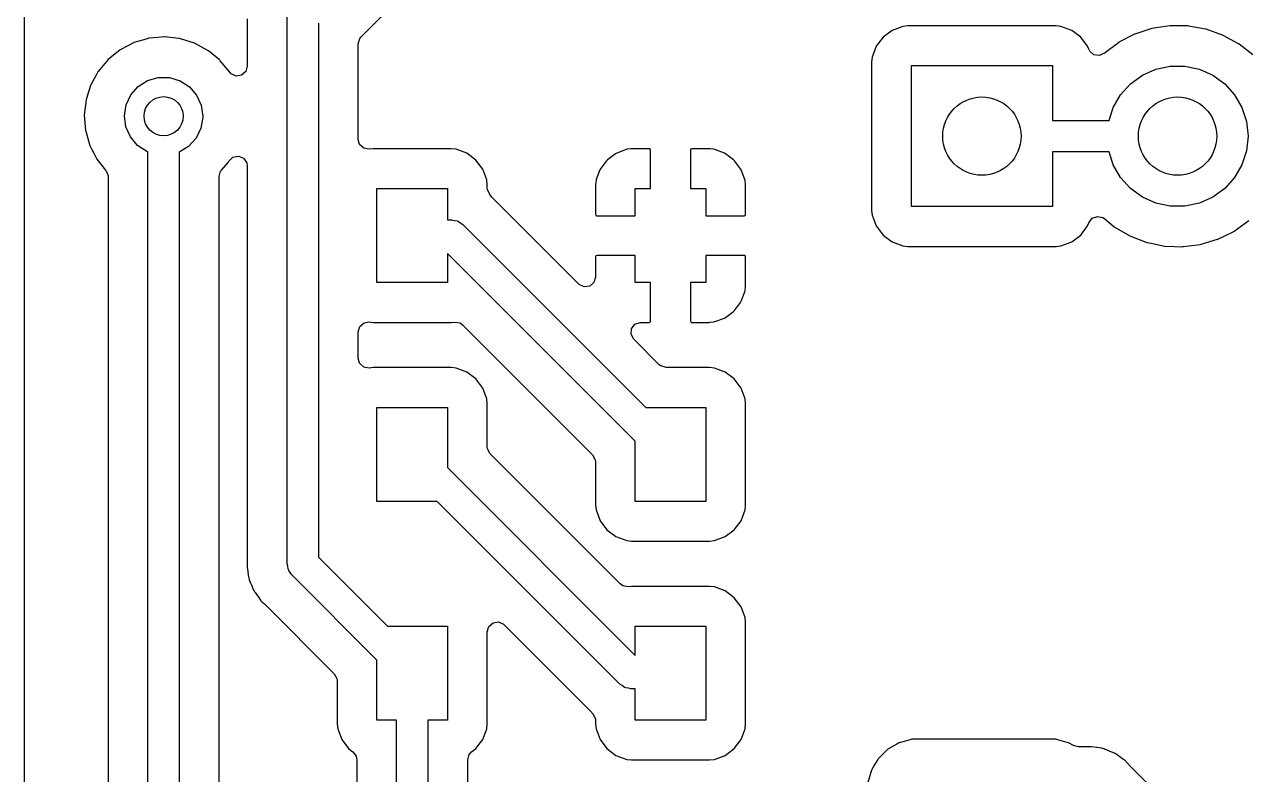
# Model space of a CAD drawing. Extents: x 87 to 116, y -228 to -39.
# Drawn here: x 86.87 to 102.51, y -61.49 to -51.91 of the extents above; entities that cross this region are included whole.
import ezdxf

# ---------------------------------------------------------------- set-up
doc = ezdxf.new("R2010")
doc.units = 0
doc.layers.add('BLACK', color=7, linetype='CONTINUOUS')

msp = doc.modelspace()

# ---------------------------------------------------------------- linework, layer by layer
at = {"layer": 'BLACK', "linetype": 'CONTINUOUS'}
for p, q in [((86.8685, -227.965), (86.8685, -38.7345)), ((91.1694, -52.0726), (92.9791, -50.2629)), ((89.7155, -51.8406), (89.7155, -52.4483)), ((90.224, -58.8), (90.224, -51.8157)), ((90.624, -51.8988), (90.624, -58.7172)), ((88.6531, -52.0726), (88.5706, -52.0802)), ((88.6592, -52.0733), (88.6531, -52.0726)), ((91.1525, -52.0935), (91.1694, -52.0726)), ((97.9533, -51.9894), (97.8367, -52.0767)), ((98.0897, -51.9383), (97.9533, -51.9894)), ((98.1519, -51.9315), (98.0897, -51.9383)), ((100.048, -51.9315), (98.1519, -51.9315)), ((100.11, -51.9383), (100.048, -51.9315)), ((100.247, -51.9894), (100.11, -51.9383)), ((100.363, -52.0767), (100.247, -51.9894)), ((101.048, -52.0395), (100.851, -52.1417)), ((101.052, -52.0371), (101.048, -52.0395)), ((101.048, -52.0395), (101.048, -52.0395)), ((101.272, -51.9651), (101.052, -52.0371)), ((101.501, -51.9301), (101.272, -51.9651)), ((101.507, -51.9302), (101.501, -51.9301)), ((101.66, -51.9321), (101.507, -51.9302)), ((101.507, -51.9302), (101.507, -51.9302)), ((101.733, -51.9329), (101.66, -51.9321)), ((101.738, -51.9338), (101.733, -51.9329)), ((101.738, -51.9339), (101.738, -51.9338)), ((101.956, -51.9727), (101.738, -51.9339)), ((101.961, -51.9736), (101.956, -51.9727)), ((101.956, -51.9727), (101.956, -51.9727)), ((101.966, -51.9753), (101.961, -51.9736)), ((102.174, -52.0491), (101.966, -51.9753)), ((101.966, -51.9753), (101.966, -51.9753)), ((102.174, -52.0492), (102.174, -52.0491)), ((102.179, -52.0509), (102.174, -52.0492)), ((102.184, -52.0534), (102.179, -52.0509)), ((102.378, -52.1603), (102.184, -52.0534)), ((102.184, -52.0534), (102.184, -52.0534)), ((88.1904, -52.1861), (88.0911, -52.238)), ((88.2609, -52.1493), (88.1904, -52.1861)), ((88.2664, -52.1464), (88.2609, -52.1493)), ((88.2609, -52.1493), (88.2609, -52.1493)), ((88.3919, -52.1095), (88.2664, -52.1464)), ((88.4502, -52.0923), (88.3919, -52.1095)), ((88.4561, -52.0906), (88.4502, -52.0923)), ((88.4502, -52.0923), (88.4502, -52.0923)), ((88.4622, -52.09), (88.4561, -52.0906)), ((88.4623, -52.09), (88.4622, -52.09)), ((88.5706, -52.0802), (88.4623, -52.09)), ((88.8436, -52.0927), (88.6592, -52.0733)), ((88.6592, -52.0733), (88.6592, -52.0733)), ((88.8498, -52.0933), (88.8436, -52.0927)), ((88.8436, -52.0927), (88.8436, -52.0927)), ((89.0387, -52.1518), (88.8498, -52.0933)), ((89.2127, -52.2459), (89.0387, -52.1518)), ((91.1325, -52.1617), (91.1525, -52.0935)), ((91.1325, -53.3819), (91.1325, -52.1617)), ((97.7494, -52.1933), (97.6983, -52.3297)), ((97.8367, -52.0767), (97.7494, -52.1933)), ((100.451, -52.1933), (100.363, -52.0767)), ((100.454, -52.2017), (100.451, -52.1933)), ((100.464, -52.2299), (100.454, -52.2017)), ((100.454, -52.2017), (100.454, -52.2017)), ((100.843, -52.1472), (100.662, -52.2831)), ((100.847, -52.1441), (100.843, -52.1472)), ((100.843, -52.1472), (100.843, -52.1472)), ((100.851, -52.1417), (100.847, -52.1441)), ((102.382, -52.1628), (102.378, -52.1603)), ((102.378, -52.1603), (102.378, -52.1603)), ((102.386, -52.166), (102.382, -52.1628)), ((102.56, -52.3032), (102.386, -52.166)), ((102.386, -52.166), (102.386, -52.166)), ((87.937, -52.362), (87.8098, -52.5135)), ((88.0911, -52.238), (87.937, -52.362)), ((89.2174, -52.2498), (89.2127, -52.2459)), ((89.3587, -52.3667), (89.2174, -52.2498)), ((89.2174, -52.2498), (89.2174, -52.2498)), ((89.3651, -52.3719), (89.3587, -52.3667)), ((89.369, -52.3767), (89.3651, -52.3719)), ((89.4901, -52.5252), (89.369, -52.3767)), ((89.369, -52.3767), (89.369, -52.3767)), ((97.6983, -52.3297), (97.6915, -52.3919)), ((100.477, -52.255), (100.464, -52.2299)), ((100.531, -52.3009), (100.477, -52.255)), ((100.602, -52.3101), (100.531, -52.3009)), ((100.661, -52.2822), (100.602, -52.3101)), ((100.662, -52.2831), (100.661, -52.2822)), ((87.8069, -52.5189), (87.7827, -52.5629)), ((87.8098, -52.5135), (87.8069, -52.5189)), ((87.8069, -52.5189), (87.8069, -52.5189)), ((89.4906, -52.5248), (89.4901, -52.5252)), ((89.507, -52.5435), (89.4906, -52.5248)), ((89.6955, -52.5164), (89.6418, -52.5629)), ((89.7155, -52.4483), (89.6955, -52.5164)), ((97.6915, -52.3919), (97.6915, -54.2881)), ((98.2, -54.24), (98.2, -52.44)), ((98.2, -52.44), (100, -52.44)), ((100, -52.44), (100, -53.14)), ((101.15, -52.5606), (101.322, -52.484)), ((101.322, -52.484), (101.506, -52.4449)), ((101.506, -52.4449), (101.694, -52.4449)), ((101.694, -52.4449), (101.878, -52.484)), ((101.878, -52.484), (102.05, -52.5606)), ((87.7127, -52.6927), (87.6738, -52.8153)), ((87.7146, -52.6868), (87.7127, -52.6927)), ((87.7127, -52.6927), (87.7127, -52.6927)), ((87.7827, -52.5629), (87.7146, -52.6868)), ((88.3219, -52.7052), (88.4418, -52.6296)), ((88.4418, -52.6296), (88.5781, -52.5906)), ((88.5781, -52.5906), (88.7199, -52.5915)), ((88.7199, -52.5915), (88.8557, -52.6321)), ((88.8557, -52.6321), (88.9747, -52.7092)), ((89.5716, -52.573), (89.507, -52.5435)), ((89.6418, -52.5629), (89.5716, -52.573)), ((100.872, -52.811), (100.998, -52.6712)), ((100.998, -52.6712), (101.15, -52.5606)), ((102.05, -52.5606), (102.202, -52.6712)), ((102.202, -52.6712), (102.328, -52.811)), ((87.6738, -52.8153), (87.6548, -52.8753)), ((88.1678, -52.9398), (88.2281, -52.8115)), ((88.2281, -52.8115), (88.3219, -52.7052)), ((88.9747, -52.7092), (89.0672, -52.8166)), ((89.0672, -52.8166), (89.1259, -52.9457)), ((100.778, -52.9739), (100.872, -52.811)), ((102.328, -52.811), (102.422, -52.9739)), ((87.6548, -52.8753), (87.6327, -53.0719)), ((88.146, -53.0799), (88.1678, -52.9398)), ((89.1259, -52.9457), (89.146, -53.086)), ((100.724, -53.14), (100.778, -52.9739)), ((102.422, -52.9739), (102.48, -53.1529)), ((87.6327, -53.0719), (87.6493, -53.2689)), ((88.1644, -53.2205), (88.146, -53.0799)), ((89.1459, -53.0982), (89.1223, -53.238)), ((89.146, -53.086), (89.1459, -53.0982)), ((100, -53.14), (100.724, -53.14)), ((102.48, -53.1529), (102.5, -53.34)), ((87.6493, -53.2689), (87.651, -53.2749)), ((87.651, -53.2749), (87.7001, -53.4463)), ((88.2215, -53.3502), (88.1644, -53.2205)), ((89.1223, -53.238), (89.0605, -53.3656)), ((87.7001, -53.4463), (87.7038, -53.459)), ((87.7038, -53.459), (87.7258, -53.5019)), ((88.3127, -53.4587), (88.2215, -53.3502)), ((88.4307, -53.5373), (88.3127, -53.4587)), ((88.9654, -53.4707), (88.846, -53.544)), ((89.0605, -53.3656), (88.9654, -53.4707)), ((91.1502, -53.4463), (91.1325, -53.3819)), ((91.2022, -53.4946), (91.1502, -53.4463)), ((102.5, -53.34), (102.48, -53.5271)), ((87.7258, -53.5019), (87.7553, -53.5594)), ((87.7553, -53.5594), (87.7942, -53.635)), ((87.7942, -53.635), (87.9038, -53.7732)), ((88.446, -53.5421), (88.4307, -53.5373)), ((88.446, -73.152), (88.446, -53.5421)), ((88.846, -53.544), (88.846, -73.0692)), ((89.4799, -53.6598), (89.531, -53.6105)), ((89.531, -53.6105), (89.6006, -53.5965)), ((89.6006, -53.5965), (89.6667, -53.6225)), ((89.6667, -53.6225), (89.7083, -53.68)), ((91.2721, -53.5071), (91.2022, -53.4946)), ((91.3239, -53.5015), (91.2721, -53.5071)), ((92.3201, -53.5015), (91.3239, -53.5015)), ((92.3823, -53.5083), (92.3201, -53.5015)), ((92.5187, -53.5594), (92.3823, -53.5083)), ((92.6353, -53.6467), (92.5187, -53.5594)), ((94.4184, -53.5652), (94.3163, -53.6417)), ((94.4339, -53.5567), (94.4184, -53.5652)), ((94.5544, -53.5115), (94.4339, -53.5567)), ((94.5696, -53.5079), (94.5544, -53.5115)), ((94.6205, -53.5024), (94.5696, -53.5079)), ((94.6273, -53.502), (94.6205, -53.5024)), ((94.8545, -53.502), (94.6273, -53.502)), ((94.8621, -53.5037), (94.8545, -53.502)), ((94.8635, -53.5049), (94.8621, -53.5037)), ((94.868, -53.5201), (94.8635, -53.5049)), ((94.868, -54.01), (94.868, -53.5201)), ((95.3777, -53.5079), (95.376, -53.5155)), ((95.376, -53.5155), (95.376, -54.01)), ((95.3789, -53.5065), (95.3777, -53.5079)), ((95.3941, -53.502), (95.3789, -53.5065)), ((95.6167, -53.502), (95.3941, -53.502)), ((95.6235, -53.5024), (95.6167, -53.502)), ((95.6744, -53.5079), (95.6235, -53.5024)), ((95.6896, -53.5115), (95.6744, -53.5079)), ((95.8101, -53.5567), (95.6896, -53.5115)), ((95.8256, -53.5652), (95.8101, -53.5567)), ((95.9277, -53.6417), (95.8256, -53.5652)), ((100.724, -53.54), (100, -53.54)), ((100, -53.54), (100, -54.24)), ((100.778, -53.7061), (100.724, -53.54)), ((102.48, -53.5271), (102.422, -53.7061)), ((87.9038, -53.7732), (87.9102, -53.7814)), ((87.9102, -53.7814), (87.9369, -53.8472)), ((89.3545, -53.8555), (89.3745, -53.7874)), ((89.3745, -53.7874), (89.3851, -53.7732)), ((89.3851, -53.7732), (89.4701, -53.6748)), ((89.4701, -53.6748), (89.4741, -53.6701)), ((89.4701, -53.6748), (89.4701, -53.6748)), ((89.4741, -53.6701), (89.4799, -53.6598)), ((89.7083, -53.68), (89.7155, -53.7221)), ((89.7155, -53.7221), (89.7155, -58.7711)), ((92.7226, -53.7633), (92.6353, -53.6467)), ((92.7737, -53.8997), (92.7226, -53.7633)), ((94.2187, -53.7719), (94.1735, -53.8924)), ((94.2272, -53.7564), (94.2187, -53.7719)), ((94.3037, -53.6543), (94.2272, -53.7564)), ((94.3163, -53.6417), (94.3037, -53.6543)), ((95.9403, -53.6543), (95.9277, -53.6417)), ((96.0168, -53.7564), (95.9403, -53.6543)), ((96.0253, -53.7719), (96.0168, -53.7564)), ((96.0705, -53.8924), (96.0253, -53.7719)), ((100.872, -53.869), (100.778, -53.7061)), ((102.422, -53.7061), (102.328, -53.869)), ((87.9369, -53.8472), (87.9375, -53.8597)), ((87.9375, -53.8597), (87.9375, -73.1231)), ((89.3545, -72.8063), (89.3545, -53.8555)), ((92.7805, -53.9619), (92.7737, -53.8997)), ((94.1699, -53.9076), (94.1644, -53.9585)), ((94.1735, -53.8924), (94.1699, -53.9076)), ((96.0741, -53.9076), (96.0705, -53.8924)), ((96.0796, -53.9585), (96.0741, -53.9076)), ((100.998, -54.0088), (100.872, -53.869)), ((102.328, -53.869), (102.202, -54.0088)), ((91.372, -55.21), (91.372, -54.01)), ((91.372, -54.01), (92.272, -54.01)), ((92.272, -54.01), (92.272, -54.41)), ((92.7805, -54.0037), (92.7805, -53.9619)), ((92.7818, -54.022), (92.7805, -54.0037)), ((92.8116, -54.0865), (92.7818, -54.022)), ((92.8436, -54.1232), (92.8116, -54.0865)), ((94.1644, -53.9585), (94.164, -53.9653)), ((94.164, -53.9653), (94.164, -54.3379)), ((94.672, -54.356), (94.672, -54.01)), ((94.672, -54.01), (94.868, -54.01)), ((95.376, -54.01), (95.572, -54.01)), ((95.572, -54.01), (95.572, -54.356)), ((96.08, -53.9653), (96.0796, -53.9585)), ((96.08, -54.3425), (96.08, -53.9653)), ((101.15, -54.1194), (100.998, -54.0088)), ((102.202, -54.0088), (102.05, -54.1194)), ((92.8494, -54.1295), (92.8436, -54.1232)), ((93.0579, -54.3379), (92.8494, -54.1295)), ((100, -54.24), (98.2, -54.24)), ((101.322, -54.196), (101.15, -54.1194)), ((101.506, -54.2351), (101.322, -54.196)), ((101.694, -54.2351), (101.506, -54.2351)), ((101.878, -54.196), (101.694, -54.2351)), ((102.05, -54.1194), (101.878, -54.196)), ((92.272, -54.41), (92.3283, -54.41)), ((92.3283, -54.41), (92.3609, -54.4175)), ((92.3609, -54.4175), (92.3941, -54.4212)), ((93.9489, -55.2289), (93.0579, -54.3379)), ((94.164, -54.3379), (94.1685, -54.3531)), ((94.1685, -54.3531), (94.1699, -54.3543)), ((94.1699, -54.3543), (94.1775, -54.356)), ((94.1775, -54.356), (94.672, -54.356)), ((95.572, -54.356), (96.0619, -54.356)), ((96.0619, -54.356), (96.0771, -54.3515)), ((96.0771, -54.3515), (96.0783, -54.3501)), ((96.0783, -54.3501), (96.08, -54.3425)), ((97.6915, -54.2881), (97.6983, -54.3503)), ((97.6983, -54.3503), (97.7494, -54.4867)), ((100.466, -54.4465), (100.508, -54.3897)), ((100.508, -54.3897), (100.575, -54.365)), ((100.575, -54.365), (100.644, -54.3802)), ((100.644, -54.3802), (100.664, -54.3938)), ((100.664, -54.3938), (100.789, -54.4977)), ((92.3941, -54.4212), (92.4038, -54.4274)), ((92.4038, -54.4274), (92.415, -54.4299)), ((92.415, -54.4299), (92.4411, -54.4508)), ((92.4411, -54.4508), (92.4694, -54.4686)), ((92.4694, -54.4686), (94.8048, -56.804)), ((97.7494, -54.4867), (97.8367, -54.6033)), ((100.363, -54.6033), (100.451, -54.4867)), ((100.451, -54.4867), (100.466, -54.4465)), ((100.789, -54.4977), (100.989, -54.6146)), ((102.196, -54.6164), (102.319, -54.5563)), ((102.319, -54.5563), (102.324, -54.554)), ((102.319, -54.5563), (102.319, -54.5563)), ((102.324, -54.554), (102.512, -54.4195)), ((97.8367, -54.6033), (97.9533, -54.6906)), ((97.9533, -54.6906), (98.0897, -54.7417)), ((100.11, -54.7417), (100.247, -54.6906)), ((100.247, -54.6906), (100.363, -54.6033)), ((100.989, -54.6146), (101.206, -54.6972)), ((101.206, -54.6972), (101.211, -54.6982)), ((101.211, -54.6982), (101.211, -54.6982)), ((101.211, -54.6982), (101.264, -54.709)), ((101.264, -54.709), (101.433, -54.7434)), ((101.743, -54.7417), (101.894, -54.7224)), ((101.894, -54.7224), (101.899, -54.721)), ((101.899, -54.721), (102.111, -54.6574)), ((101.899, -54.721), (101.899, -54.721)), ((102.111, -54.6574), (102.116, -54.6559)), ((102.116, -54.6559), (102.196, -54.6164)), ((94.672, -57.2368), (92.272, -54.8368)), ((92.272, -54.8368), (92.272, -55.21)), ((94.1657, -54.8699), (94.164, -54.8775)), ((94.164, -54.8775), (94.164, -55.1398)), ((94.1669, -54.8685), (94.1657, -54.8699)), ((94.1821, -54.864), (94.1669, -54.8685)), ((94.672, -54.864), (94.1821, -54.864)), ((94.672, -55.21), (94.672, -54.864)), ((96.0665, -54.864), (95.572, -54.864)), ((95.572, -54.864), (95.572, -55.21)), ((96.0741, -54.8657), (96.0665, -54.864)), ((96.0755, -54.8669), (96.0741, -54.8657)), ((96.08, -54.8821), (96.0755, -54.8669)), ((96.08, -55.2547), (96.08, -54.8821)), ((98.0897, -54.7417), (98.1519, -54.7485)), ((98.1519, -54.7485), (100.048, -54.7485)), ((100.048, -54.7485), (100.11, -54.7417)), ((101.433, -54.7434), (101.562, -54.7481)), ((101.562, -54.7481), (101.659, -54.7517)), ((101.659, -54.7517), (101.659, -54.7517)), ((101.659, -54.7517), (101.664, -54.7519)), ((101.664, -54.7519), (101.669, -54.7512)), ((101.669, -54.7512), (101.743, -54.7417)), ((101.669, -54.7512), (101.669, -54.7512)), ((94.164, -55.1398), (94.144, -55.208)), ((92.272, -55.21), (91.372, -55.21)), ((93.9555, -55.2351), (93.9489, -55.2289)), ((94.0201, -55.2646), (93.9555, -55.2351)), ((94.0903, -55.2545), (94.0201, -55.2646)), ((94.144, -55.208), (94.0903, -55.2545)), ((94.868, -55.21), (94.672, -55.21)), ((94.868, -55.7045), (94.868, -55.21)), ((95.572, -55.21), (95.376, -55.21)), ((95.376, -55.21), (95.376, -55.6999)), ((96.0253, -55.4481), (96.0705, -55.3276)), ((96.0705, -55.3276), (96.0741, -55.3124)), ((96.0741, -55.3124), (96.0796, -55.2615)), ((96.0796, -55.2615), (96.08, -55.2547)), ((95.9403, -55.5657), (96.0168, -55.4636)), ((96.0168, -55.4636), (96.0253, -55.4481)), ((95.6896, -55.7085), (95.8101, -55.6633)), ((95.8101, -55.6633), (95.8256, -55.6548)), ((95.8256, -55.6548), (95.9277, -55.5783)), ((95.9277, -55.5783), (95.9403, -55.5657)), ((91.1325, -55.8381), (91.1525, -55.77)), ((91.1525, -55.77), (91.2062, -55.7235)), ((91.2062, -55.7235), (91.2721, -55.7129)), ((91.2721, -55.7129), (91.3239, -55.7185)), ((91.3239, -55.7185), (92.3201, -55.7185)), ((92.3201, -55.7185), (92.3633, -55.7138)), ((92.3633, -55.7138), (92.4332, -55.7263)), ((92.4332, -55.7263), (92.466, -55.75)), ((92.466, -55.75), (94.1266, -57.4106)), ((94.619, -55.8708), (94.6241, -55.8)), ((94.6241, -55.8), (94.6667, -55.7431)), ((94.6667, -55.7431), (94.7332, -55.7183)), ((94.7332, -55.7183), (94.7422, -55.718)), ((94.7422, -55.718), (94.8499, -55.718)), ((94.8499, -55.718), (94.8651, -55.7135)), ((94.8651, -55.7135), (94.8663, -55.7121)), ((94.8663, -55.7121), (94.868, -55.7045)), ((95.376, -55.6999), (95.3805, -55.7151)), ((95.3805, -55.7151), (95.3819, -55.7163)), ((95.3819, -55.7163), (95.3895, -55.718)), ((95.3895, -55.718), (95.6167, -55.718)), ((95.6167, -55.718), (95.6235, -55.7176)), ((95.6235, -55.7176), (95.6744, -55.7121)), ((95.6744, -55.7121), (95.6896, -55.7085)), ((91.1325, -56.1759), (91.1325, -55.8381)), ((94.6531, -55.9331), (94.619, -55.8708)), ((94.9786, -56.2586), (94.6531, -55.9331)), ((91.1502, -56.2403), (91.1325, -56.1759)), ((91.2022, -56.2886), (91.1502, -56.2403)), ((91.2721, -56.3011), (91.2022, -56.2886)), ((94.9995, -56.2755), (94.9786, -56.2586)), ((95.0677, -56.2955), (94.9995, -56.2755)), ((91.3239, -56.2955), (91.2721, -56.3011)), ((92.3201, -56.2955), (91.3239, -56.2955)), ((92.3823, -56.3023), (92.3201, -56.2955)), ((92.5187, -56.3534), (92.3823, -56.3023)), ((92.6353, -56.4407), (92.5187, -56.3534)), ((92.7226, -56.5573), (92.6353, -56.4407)), ((95.6201, -56.2955), (95.0677, -56.2955)), ((95.6823, -56.3023), (95.6201, -56.2955)), ((95.8187, -56.3534), (95.6823, -56.3023)), ((95.9353, -56.4407), (95.8187, -56.3534)), ((96.0226, -56.5573), (95.9353, -56.4407)), ((92.7737, -56.6937), (92.7226, -56.5573)), ((96.0737, -56.6937), (96.0226, -56.5573)), ((92.7805, -56.7559), (92.7737, -56.6937)), ((92.7805, -57.3083), (92.7805, -56.7559)), ((96.0805, -56.7559), (96.0737, -56.6937)), ((96.0805, -58.0521), (96.0805, -56.7559)), ((91.372, -58.004), (91.372, -56.804)), ((91.372, -56.804), (92.272, -56.804)), ((92.272, -56.804), (92.272, -57.5712)), ((94.8048, -56.804), (95.572, -56.804)), ((95.572, -56.804), (95.572, -58.004)), ((92.7834, -57.3351), (92.7805, -57.3083)), ((92.8174, -57.3974), (92.7834, -57.3351)), ((94.672, -58.004), (94.672, -57.2368)), ((94.478, -59.058), (92.8174, -57.3974)), ((94.1266, -57.4106), (94.1606, -57.4729)), ((94.1606, -57.4729), (94.1635, -57.4997)), ((94.1635, -57.4997), (94.1635, -58.0521)), ((92.272, -57.5712), (94.672, -59.9712)), ((92.1392, -58.004), (91.372, -58.004)), ((94.4746, -60.3394), (92.1392, -58.004)), ((95.572, -58.004), (94.672, -58.004)), ((94.1635, -58.0521), (94.1703, -58.1143)), ((94.1703, -58.1143), (94.2214, -58.2507)), ((96.0226, -58.2507), (96.0737, -58.1143)), ((96.0737, -58.1143), (96.0805, -58.0521)), ((94.2214, -58.2507), (94.3087, -58.3673)), ((95.9353, -58.3673), (96.0226, -58.2507)), ((94.3087, -58.3673), (94.4253, -58.4546)), ((94.4253, -58.4546), (94.5617, -58.5057)), ((95.6823, -58.5057), (95.8187, -58.4546)), ((95.8187, -58.4546), (95.9353, -58.3673)), ((94.5617, -58.5057), (94.6239, -58.5125)), ((94.6239, -58.5125), (95.6201, -58.5125)), ((95.6201, -58.5125), (95.6823, -58.5057)), ((89.7142, -58.7946), (89.7113, -58.8374)), ((89.7152, -58.7797), (89.7142, -58.7946)), ((89.7155, -58.7711), (89.7152, -58.7797)), ((90.624, -58.7172), (91.5048, -59.598)), ((89.7113, -58.8374), (89.7126, -58.8448)), ((89.7126, -58.8448), (89.7126, -58.8448)), ((89.7126, -58.8448), (89.7223, -58.9003)), ((89.7223, -58.9003), (89.7232, -58.9068)), ((89.7232, -58.9068), (89.7309, -58.9702)), ((90.2314, -58.8326), (90.224, -58.8)), ((90.2351, -58.8658), (90.2314, -58.8326)), ((90.2412, -58.8755), (90.2351, -58.8658)), ((90.2438, -58.8867), (90.2412, -58.8755)), ((90.2646, -58.9129), (90.2438, -58.8867)), ((90.2823, -58.9412), (90.2646, -58.9129)), ((91.372, -60.0308), (90.2823, -58.9412)), ((89.7309, -58.9702), (89.7336, -58.9773)), ((89.7336, -58.9773), (89.7342, -58.98)), ((89.7342, -58.98), (89.7387, -58.9963)), ((89.7387, -58.9963), (89.7394, -58.9988)), ((89.7394, -58.9988), (89.7408, -59.0063)), ((89.7408, -59.0063), (89.7663, -59.0644)), ((89.7663, -59.0644), (89.7664, -59.0648)), ((89.7664, -59.0648), (89.7689, -59.0709)), ((89.7689, -59.0709), (89.7915, -59.1307)), ((94.5108, -59.0817), (94.478, -59.058)), ((94.5807, -59.0942), (94.5108, -59.0817)), ((94.6239, -59.0895), (94.5807, -59.0942)), ((95.6201, -59.0895), (94.6239, -59.0895)), ((95.6823, -59.0963), (95.6201, -59.0895)), ((95.8187, -59.1474), (95.6823, -59.0963)), ((89.7915, -59.1307), (89.7958, -59.1369)), ((89.7958, -59.1369), (89.7971, -59.1393)), ((89.7971, -59.1393), (89.8053, -59.1541)), ((89.8053, -59.1541), (89.8066, -59.1564)), ((89.8066, -59.1564), (89.8097, -59.1633)), ((89.8097, -59.1633), (89.8143, -59.1693)), ((89.8143, -59.1693), (89.8486, -59.214)), ((89.8486, -59.214), (89.8525, -59.2193)), ((89.8525, -59.2193), (89.8843, -59.2657)), ((89.8843, -59.2657), (89.8843, -59.2657)), ((89.8843, -59.2657), (89.8886, -59.272)), ((95.9353, -59.2347), (95.8187, -59.1474)), ((96.0226, -59.3513), (95.9353, -59.2347)), ((89.8886, -59.272), (89.8943, -59.277)), ((89.8943, -59.277), (89.8943, -59.277)), ((89.8943, -59.277), (89.9352, -59.3134)), ((89.9352, -59.3134), (89.9404, -59.3184)), ((89.9404, -59.3184), (90.8266, -60.2046)), ((96.0737, -59.4877), (96.0226, -59.3513)), ((92.8005, -59.6005), (92.8542, -59.554)), ((92.8542, -59.554), (92.9244, -59.5439)), ((92.9244, -59.5439), (92.989, -59.5734)), ((92.989, -59.5734), (92.9956, -59.5796)), ((96.0805, -59.5499), (96.0737, -59.4877)), ((96.0805, -60.8461), (96.0805, -59.5499)), ((91.5048, -59.598), (92.272, -59.598)), ((92.272, -59.598), (92.272, -60.798)), ((92.7805, -59.6687), (92.8005, -59.6005)), ((92.7805, -60.8461), (92.7805, -59.6687)), ((92.9956, -59.5796), (94.0945, -60.6785)), ((94.672, -59.9712), (94.672, -59.598)), ((94.672, -59.598), (95.572, -59.598)), ((95.572, -59.598), (95.572, -60.798)), ((91.372, -60.798), (91.372, -60.0308)), ((90.8266, -60.2046), (90.8606, -60.2669)), ((90.8606, -60.2669), (90.8635, -60.2937)), ((90.8635, -60.2937), (90.8635, -60.8461)), ((94.5029, -60.3572), (94.4746, -60.3394)), ((94.529, -60.3781), (94.5029, -60.3572)), ((94.5402, -60.3806), (94.529, -60.3781)), ((94.5499, -60.3868), (94.5402, -60.3806)), ((94.5831, -60.3905), (94.5499, -60.3868)), ((94.6157, -60.398), (94.5831, -60.3905)), ((94.672, -60.398), (94.6157, -60.398)), ((94.672, -60.798), (94.672, -60.398)), ((91.622, -60.798), (91.372, -60.798)), ((91.622, -62.2545), (91.622, -60.798)), ((92.272, -60.798), (92.022, -60.798)), ((92.022, -60.798), (92.022, -62.1717)), ((94.0945, -60.6785), (94.1004, -60.6848)), ((94.1004, -60.6848), (94.1324, -60.7215)), ((94.1324, -60.7215), (94.1622, -60.786)), ((94.1622, -60.786), (94.1635, -60.8043)), ((94.1635, -60.8043), (94.1635, -60.8461)), ((95.572, -60.798), (94.672, -60.798)), ((90.8635, -60.8461), (90.8703, -60.9083)), ((90.8703, -60.9083), (90.9214, -61.0447)), ((92.7226, -61.0447), (92.7737, -60.9083)), ((92.7737, -60.9083), (92.7805, -60.8461)), ((94.1635, -60.8461), (94.1703, -60.9083)), ((94.1703, -60.9083), (94.2214, -61.0447)), ((96.0226, -61.0447), (96.0737, -60.9083)), ((96.0737, -60.9083), (96.0805, -60.8461)), ((90.9214, -61.0447), (91.0087, -61.1613)), ((92.6353, -61.1613), (92.7226, -61.0447)), ((94.2214, -61.0447), (94.3087, -61.1613)), ((95.9353, -61.1613), (96.0226, -61.0447)), ((98.0133, -61.1035), (97.9, -61.1705)), ((98.0364, -61.0899), (98.0133, -61.1035)), ((98.044, -61.0876), (98.0364, -61.0899)), ((98.1065, -61.0695), (98.044, -61.0876)), ((98.044, -61.0876), (98.044, -61.0876)), ((98.1962, -61.0434), (98.1065, -61.0695)), ((98.2026, -61.0429), (98.1962, -61.0434)), ((98.231, -61.0407), (98.2026, -61.0429)), ((98.2026, -61.0429), (98.2026, -61.0429)), ((98.2335, -61.0405), (98.231, -61.0407)), ((98.231, -61.0407), (98.231, -61.0407)), ((100.017, -61.0405), (98.2335, -61.0405)), ((100.019, -61.0407), (100.017, -61.0405)), ((100.047, -61.0429), (100.019, -61.0407)), ((100.019, -61.0407), (100.019, -61.0407)), ((100.054, -61.0434), (100.047, -61.0429)), ((100.047, -61.0429), (100.047, -61.0429)), ((100.144, -61.0695), (100.054, -61.0434)), ((100.206, -61.0876), (100.144, -61.0695)), ((100.214, -61.0899), (100.206, -61.0876)), ((100.206, -61.0876), (100.206, -61.0876)), ((100.27, -61.123), (100.214, -61.0899)), ((100.334, -61.1405), (100.27, -61.123)), ((100.432, -61.1405), (100.334, -61.1405)), ((100.44, -61.1403), (100.432, -61.1405)), ((100.494, -61.1371), (100.44, -61.1403)), ((100.502, -61.1367), (100.494, -61.1371)), ((100.494, -61.1371), (100.494, -61.1371)), ((100.565, -61.1483), (100.502, -61.1367)), ((91.0087, -61.1613), (91.034, -61.1802)), ((91.034, -61.1802), (91.0631, -61.202)), ((91.0631, -61.202), (91.1056, -61.2588)), ((91.1056, -61.2588), (91.1135, -61.3028)), ((92.5305, -61.3028), (92.5505, -61.2347)), ((92.5505, -61.2347), (92.5809, -61.202)), ((92.5809, -61.202), (92.61, -61.1802)), ((92.61, -61.1802), (92.6353, -61.1613)), ((94.3087, -61.1613), (94.4253, -61.2486)), ((94.4253, -61.2486), (94.5617, -61.2997)), ((95.6823, -61.2997), (95.8187, -61.2486)), ((95.8187, -61.2486), (95.9353, -61.1613)), ((97.7715, -61.299), (97.7341, -61.3622)), ((97.7755, -61.2922), (97.7715, -61.299)), ((97.7715, -61.299), (97.7715, -61.299)), ((97.8932, -61.1745), (97.7755, -61.2922)), ((97.9, -61.1705), (97.8932, -61.1745)), ((97.9, -61.1705), (97.9, -61.1705)), ((100.571, -61.1494), (100.565, -61.1483)), ((100.597, -61.1528), (100.571, -61.1494)), ((100.627, -61.1567), (100.597, -61.1528)), ((100.634, -61.1577), (100.627, -61.1567)), ((100.627, -61.1567), (100.627, -61.1567)), ((100.642, -61.1605), (100.634, -61.1577)), ((100.644, -61.1611), (100.642, -61.1605)), ((100.66, -61.1658), (100.644, -61.1611)), ((100.663, -61.1666), (100.66, -61.1658)), ((100.67, -61.168), (100.663, -61.1666)), ((100.729, -61.1942), (100.67, -61.168)), ((100.735, -61.1968), (100.729, -61.1942)), ((100.787, -61.2172), (100.735, -61.1968)), ((100.794, -61.22), (100.787, -61.2172)), ((100.787, -61.2172), (100.787, -61.2172)), ((100.8, -61.2244), (100.794, -61.22)), ((100.803, -61.2256), (100.8, -61.2244)), ((100.818, -61.234), (100.803, -61.2256)), ((100.82, -61.2354), (100.818, -61.234)), ((100.827, -61.2385), (100.82, -61.2354)), ((100.833, -61.2432), (100.827, -61.2385)), ((100.877, -61.2779), (100.833, -61.2432)), ((100.882, -61.2819), (100.877, -61.2779)), ((100.935, -61.3186), (100.882, -61.2819)), ((91.1135, -61.3028), (91.1135, -62.2256)), ((92.5305, -61.6575), (92.5305, -61.3028)), ((94.5617, -61.2997), (94.6239, -61.3065)), ((94.6239, -61.3065), (95.6201, -61.3065)), ((95.6201, -61.3065), (95.6823, -61.2997)), ((97.6909, -61.4354), (97.6444, -61.5952)), ((97.7341, -61.3622), (97.6909, -61.4354)), ((100.94, -61.3243), (100.935, -61.3186)), ((100.973, -61.3622), (100.94, -61.3243)), ((100.94, -61.3243), (100.94, -61.3243)), ((100.978, -61.3685), (100.973, -61.3622)), ((101.576, -61.9656), (100.978, -61.3685))]:
    msp.add_line(p, q, dxfattribs=at)
at = {"layer": 'BLACK'}
for centre, radius in [((88.646, -53.086), 0.25), ((99.1, -53.34), 0.5), ((101.6, -53.34), 0.5)]:
    msp.add_circle(centre, radius, dxfattribs=at)

doc.saveas('drawing.dxf')
